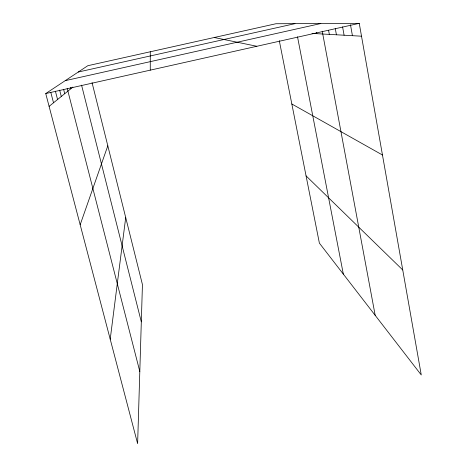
<?xml version="1.0" encoding="UTF-8"?>
<svg xmlns="http://www.w3.org/2000/svg" width="467" height="467" viewBox="0 0 467 467"><rect width="100%" height="100%" fill="white"/><g stroke="black" fill="none" stroke-linecap="round" stroke-linejoin="round"><path stroke-width="0.7" d="M150.269 70.149L150.286 51.767M110.212 339.217L125.711 217.546M80.172 224.761L107.807 145.797M49.099 106.365L72.916 87.066M92.04 82.601L142.441 284.59L137.625 443.65L45.737 93.558L87.825 65.701L275.944 23.741L359.246 23.35L421.263 374.966L319.381 243.12L279.295 40.67M78.252 72.035L294.975 23.654M65.222 80.663L320.811 23.531M45.737 93.558L359.246 23.35M311.991 33.414L361.511 36.198M214.248 37.5L256.856 46.28M291.834 103.989L382.467 155.009M306.072 175.896L402.747 269.973M50.85 92.571L53.518 102.787M55.41 91.205L57.564 99.506M63.675 89.629L64.726 93.704M59.648 90.137L61.288 96.488M67.19 88.333L139.808 371.51M70.429 87.452L70.774 88.8M81.562 85.14L141.308 321.833M297.514 36.782L343.333 274.111M316.579 32.334L316.83 33.688M322.242 31.225L375.188 315.342M328.581 30.302L329.334 34.389M335.259 28.417L336.421 34.786M342.591 26.899L344.097 35.218M350.478 24.757L352.427 35.685"/></g></svg>
